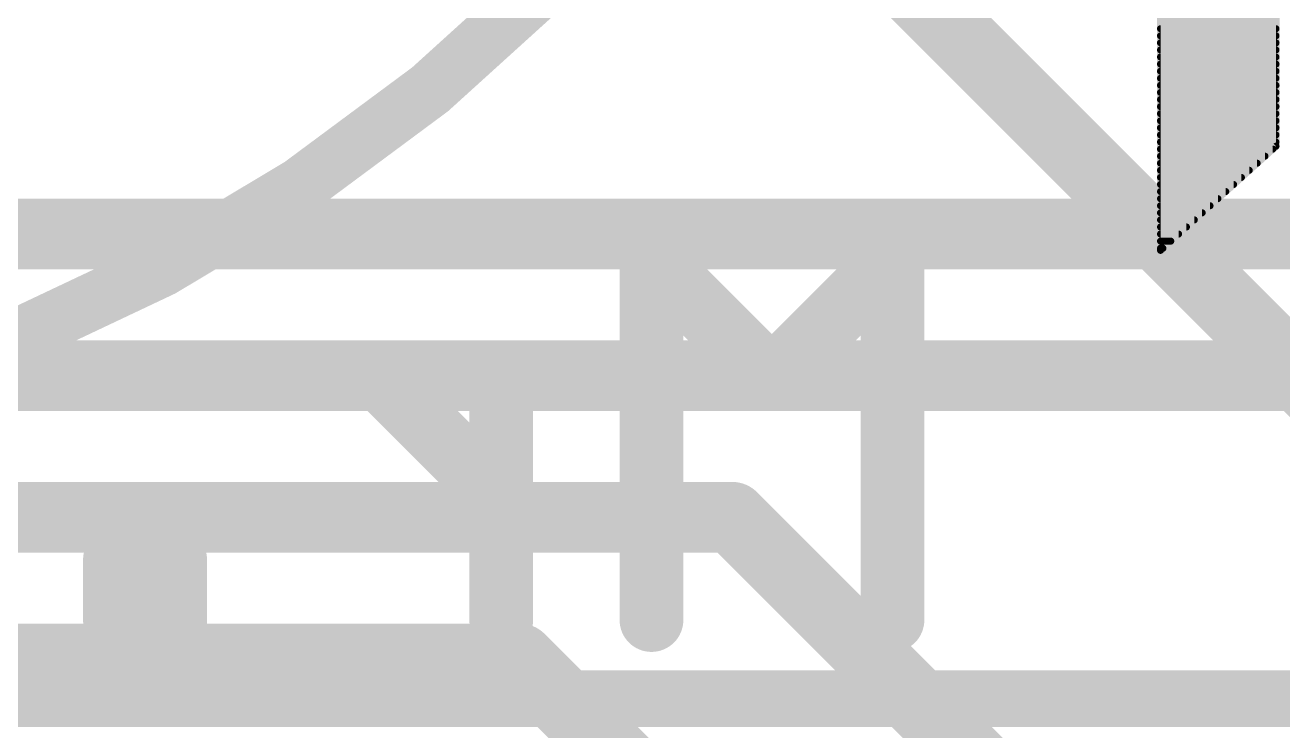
# Model space of a CAD drawing. Extents: x -5.1 to 50.9, y -12.7 to 61.1.
# Drawn here: x 27.69 to 32.201, y 31.238 to 33.769 of the extents above; entities that cross this region are included whole.
import ezdxf

# ---------------------------------------------------------------- set-up
doc = ezdxf.new("R2010")
doc.units = 0
for name, color, linetype in [('1', 12, 'CONTINUOUS'), ('16', 132, 'CONTINUOUS'), ('22', 53, 'CONTINUOUS'), ('51', 53, 'CONTINUOUS')]:
    doc.layers.add(name, color=color, linetype=linetype)

msp = doc.modelspace()

# ---------------------------------------------------------------- linework, layer by layer
at = {"layer": '1', "const_width": 0.254}
msp.add_lwpolyline([(33.02, 31.75), (30.48, 34.29)], dxfattribs=at)
at = {"layer": '16', "const_width": 0.254}
for points in [[(36.83, 33.02), (26.67, 33.02)], [(23.368, 32.512), (36.068, 32.512)], [(23.114, 32.004), (30.226, 32.004)], [(30.226, 32.004), (31.75, 30.48)], [(22.86, 31.496), (29.464, 31.496)], [(29.464, 31.496), (30.48, 30.48)]]:
    msp.add_lwpolyline(points, dxfattribs=at)
at = {"layer": '16', "const_width": 0.127}
for points in [[(30.2709, 32.0489, 1), (30.1811, 31.9591)], [(30.226, 31.9405, 1), (30.226, 32.0675)], [(29.5089, 31.5409, 1), (29.4191, 31.4511)], [(29.464, 31.4325, 1), (29.464, 31.5595)]]:
    msp.add_lwpolyline(points, format="xyb", dxfattribs=at)
at = {"layer": '22'}
for points, const_width in [([(32.1767, 33.335), (32.1767, 35.3924)], 0.0254), ([(31.7627, 34.3916), (31.7627, 32.9616)], 0.0254), ([(31.7627, 33.782), (32.1767, 33.782)], 0.0254), ([(31.7627, 33.7566), (32.1767, 33.7566)], 0.0254), ([(31.7627, 33.7312), (32.1767, 33.7312)], 0.0254), ([(31.7627, 33.7058), (32.1767, 33.7058)], 0.0254), ([(31.7627, 33.6804), (32.1767, 33.6804)], 0.0254), ([(31.7627, 33.655), (32.1767, 33.655)], 0.0254), ([(31.7627, 33.6296), (32.1767, 33.6296)], 0.0254), ([(31.7627, 33.6042), (32.1767, 33.6042)], 0.0254), ([(31.7627, 33.5788), (32.1767, 33.5788)], 0.0254), ([(31.7627, 33.5534), (32.1767, 33.5534)], 0.0254), ([(31.7627, 33.528), (32.1767, 33.528)], 0.0254), ([(31.7627, 33.5026), (32.1767, 33.5026)], 0.0254), ([(31.7627, 33.4772), (32.1767, 33.4772)], 0.0254), ([(31.7627, 33.4518), (32.1767, 33.4518)], 0.0254), ([(31.7627, 33.4264), (32.1767, 33.4264)], 0.0254), ([(31.7627, 33.401), (32.1767, 33.401)], 0.0254), ([(31.7627, 33.3756), (32.1767, 33.3756)], 0.0254), ([(31.7627, 33.3502), (32.1767, 33.3502)], 0.0254), ([(31.7627, 32.9616), (32.1767, 33.335)], 0.0254), ([(31.7627, 33.3248), (32.1654, 33.3248)], 0.0254), ([(31.7627, 33.2994), (32.1372, 33.2994)], 0.0254), ([(31.7627, 33.274), (32.1091, 33.274)], 0.0254), ([(31.7627, 33.2486), (32.0809, 33.2486)], 0.0254), ([(31.7627, 33.2232), (32.0527, 33.2232)], 0.0254), ([(31.7627, 33.1978), (32.0246, 33.1978)], 0.0254), ([(31.7627, 33.1724), (31.9964, 33.1724)], 0.0254), ([(31.7627, 33.147), (31.9683, 33.147)], 0.0254), ([(31.7627, 33.1216), (31.9401, 33.1216)], 0.0254), ([(31.7627, 33.0962), (31.9119, 33.0962)], 0.0254), ([(31.7627, 33.0708), (31.8838, 33.0708)], 0.0254), ([(30.3689, 32.4998), (29.9368, 32.932)], 0.2286), ([(29.9368, 32.932), (29.9368, 31.6355)], 0.2286), ([(30.8011, 32.932), (30.3689, 32.4998)], 0.2286), ([(30.8011, 31.6355), (30.8011, 32.932)], 0.2286), ([(31.7627, 33.0454), (31.8556, 33.0454)], 0.0254), ([(31.7627, 33.02), (31.8274, 33.02)], 0.0254), ([(31.7627, 32.9946), (31.7993, 32.9946)], 0.0254), ([(31.7627, 32.9692), (31.7711, 32.9692)], 0.0254), ([(28.9657, 32.4998), (28.7496, 32.4998)], 0.2286), ([(29.3978, 32.0677), (28.9657, 32.4998)], 0.2286), ([(29.3978, 31.6355), (29.3978, 32.4998)], 0.2286), ([(28.2284, 31.8516), (28.0123, 31.8516)], 0.2286), ([(28.0123, 31.8516), (28.0123, 31.6355)], 0.2286), ([(28.2284, 31.6355), (28.2284, 31.8516)], 0.2286), ([(28.0123, 31.6355), (28.2284, 31.6355)], 0.2286)]:
    msp.add_lwpolyline(points, dxfattribs=dict(at, const_width=const_width))
for points, const_width in [([(31.7627, 33.7629, 1), (31.7627, 33.7503)], 0.0127), ([(31.7627, 33.7375, 1), (31.7627, 33.7249)], 0.0127), ([(32.1767, 33.7503, 1), (32.1767, 33.7629)], 0.0127), ([(32.1767, 33.7249, 1), (32.1767, 33.7375)], 0.0127), ([(31.7627, 33.7122, 1), (31.7627, 33.6995)], 0.0127), ([(32.1767, 33.6995, 1), (32.1767, 33.7122)], 0.0127), ([(31.7627, 33.6867, 1), (31.7627, 33.6741)], 0.0127), ([(31.7627, 33.6613, 1), (31.7627, 33.6487)], 0.0127), ([(32.1767, 33.6741, 1), (32.1767, 33.6867)], 0.0127), ([(32.1767, 33.6487, 1), (32.1767, 33.6613)], 0.0127), ([(31.7627, 33.636, 1), (31.7627, 33.6233)], 0.0127), ([(31.7627, 33.6105, 1), (31.7627, 33.5979)], 0.0127), ([(32.1767, 33.6233, 1), (32.1767, 33.636)], 0.0127), ([(32.1767, 33.5979, 1), (32.1767, 33.6105)], 0.0127), ([(31.7627, 33.5851, 1), (31.7627, 33.5725)], 0.0127), ([(31.7627, 33.5598, 1), (31.7627, 33.5471)], 0.0127), ([(32.1767, 33.5725, 1), (32.1767, 33.5851)], 0.0127), ([(32.1767, 33.5471, 1), (32.1767, 33.5598)], 0.0127), ([(31.7627, 33.5343, 1), (31.7627, 33.5217)], 0.0127), ([(32.1767, 33.5217, 1), (32.1767, 33.5343)], 0.0127), ([(31.7627, 33.5089, 1), (31.7627, 33.4963)], 0.0127), ([(31.7627, 33.4836, 1), (31.7627, 33.4709)], 0.0127), ([(32.1767, 33.4963, 1), (32.1767, 33.5089)], 0.0127), ([(32.1767, 33.4709, 1), (32.1767, 33.4836)], 0.0127), ([(31.7627, 33.4581, 1), (31.7627, 33.4455)], 0.0127), ([(31.7627, 33.4327, 1), (31.7627, 33.4201)], 0.0127), ([(32.1767, 33.4455, 1), (32.1767, 33.4581)], 0.0127), ([(32.1767, 33.4201, 1), (32.1767, 33.4327)], 0.0127), ([(31.7627, 33.4074, 1), (31.7627, 33.3947)], 0.0127), ([(31.7627, 33.3819, 1), (31.7627, 33.3693)], 0.0127), ([(32.1767, 33.3947, 1), (32.1767, 33.4074)], 0.0127), ([(32.1767, 33.3693, 1), (32.1767, 33.3819)], 0.0127), ([(31.7627, 33.3565, 1), (31.7627, 33.3439)], 0.0127), ([(31.7627, 33.3312, 1), (31.7627, 33.3185)], 0.0127), ([(32.1654, 33.3185, 1), (32.1654, 33.3312)], 0.0127), ([(32.1704, 33.335, 1), (32.1831, 33.335)], 0.0127), ([(32.181, 33.3303, 1), (32.1724, 33.3397)], 0.0127), ([(32.1767, 33.3439, 1), (32.1767, 33.3565)], 0.0127), ([(31.7627, 33.3057, 1), (31.7627, 33.2931)], 0.0127), ([(32.1372, 33.2931, 1), (32.1372, 33.3057)], 0.0127), ([(31.7627, 33.2803, 1), (31.7627, 33.2677)], 0.0127), ([(31.7627, 33.255, 1), (31.7627, 33.2423)], 0.0127), ([(32.0809, 33.2423, 1), (32.0809, 33.255)], 0.0127), ([(32.1091, 33.2677, 1), (32.1091, 33.2803)], 0.0127), ([(31.7627, 33.2295, 1), (31.7627, 33.2169)], 0.0127), ([(31.7627, 33.2041, 1), (31.7627, 33.1915)], 0.0127), ([(32.0246, 33.1915, 1), (32.0246, 33.2041)], 0.0127), ([(32.0527, 33.2169, 1), (32.0527, 33.2295)], 0.0127), ([(31.7627, 33.1788, 1), (31.7627, 33.1661)], 0.0127), ([(31.7627, 33.1533, 1), (31.7627, 33.1407)], 0.0127), ([(31.9683, 33.1407, 1), (31.9683, 33.1533)], 0.0127), ([(31.9964, 33.1661, 1), (31.9964, 33.1788)], 0.0127), ([(31.7627, 33.1279, 1), (31.7627, 33.1153)], 0.0127), ([(31.9401, 33.1153, 1), (31.9401, 33.1279)], 0.0127), ([(31.7627, 33.1026, 1), (31.7627, 33.0899)], 0.0127), ([(31.7627, 33.0771, 1), (31.7627, 33.0645)], 0.0127), ([(31.8838, 33.0645, 1), (31.8838, 33.0771)], 0.0127), ([(31.9119, 33.0899, 1), (31.9119, 33.1026)], 0.0127), ([(29.9939, 32.932, 1), (29.8796, 32.932)], 0.1143), ([(29.9772, 32.9724, 1), (29.8964, 32.8916)], 0.1143), ([(30.8583, 32.932, 1), (30.744, 32.932)], 0.1143), ([(30.8415, 32.8916, 1), (30.7607, 32.9724)], 0.1143), ([(31.7627, 33.0517, 1), (31.7627, 33.0391)], 0.0127), ([(31.7627, 33.0264, 1), (31.7627, 33.0137)], 0.0127), ([(31.8274, 33.0137, 1), (31.8274, 33.0264)], 0.0127), ([(31.8556, 33.0391, 1), (31.8556, 33.0517)], 0.0127), ([(31.7627, 33.0009, 1), (31.7627, 32.9883)], 0.0127), ([(31.7627, 32.9755, 1), (31.7627, 32.9629)], 0.0127), ([(31.7711, 32.9629, 1), (31.7711, 32.9755)], 0.0127), ([(31.7993, 32.9883, 1), (31.7993, 33.0009)], 0.0127), ([(31.7584, 32.9663, 1), (31.767, 32.9569)], 0.0127), ([(31.7564, 32.9616, 1), (31.7691, 32.9616)], 0.0127), ([(28.7496, 32.557, 1), (28.7496, 32.4427)], 0.1143), ([(29.0061, 32.5402, 1), (28.9252, 32.4594)], 0.1143), ([(28.9657, 32.4427, 1), (28.9657, 32.557)], 0.1143), ([(29.455, 32.4998, 1), (29.3407, 32.4998)], 0.1143), ([(30.3285, 32.5402, 1), (30.4093, 32.4594)], 0.1143), ([(30.3285, 32.4594, 1), (30.4093, 32.5402)], 0.1143), ([(29.3574, 32.0273, 1), (29.4382, 32.1081)], 0.1143), ([(28.0123, 31.9087, 1), (28.0123, 31.7944)], 0.1143), ([(28.0695, 31.8516, 1), (27.9552, 31.8516)], 0.1143), ([(28.2856, 31.8516, 1), (28.1713, 31.8516)], 0.1143), ([(28.2284, 31.7944, 1), (28.2284, 31.9087)], 0.1143), ([(28.0123, 31.6927, 1), (28.0123, 31.5784)], 0.1143), ([(28.2284, 31.5784, 1), (28.2284, 31.6927)], 0.1143), ([(27.9552, 31.6355, 1), (28.0695, 31.6355)], 0.1143), ([(28.1713, 31.6355, 1), (28.2856, 31.6355)], 0.1143), ([(29.3407, 31.6355, 1), (29.455, 31.6355)], 0.1143), ([(29.8796, 31.6355, 1), (29.9939, 31.6355)], 0.1143), ([(30.744, 31.6355, 1), (30.8583, 31.6355)], 0.1143)]:
    msp.add_lwpolyline(points, format="xyb", dxfattribs=dict(at, const_width=const_width))
at = {"layer": '51', "const_width": 0.2032}
msp.add_lwpolyline([(25.4, 32.2, 1), (25.4, 44, 1), (25.4, 32.2)], format="xyb", dxfattribs=at)
msp.add_lwpolyline([(5.4, 31.354), (45.4, 31.354)], dxfattribs=at)

doc.saveas('drawing.dxf')
